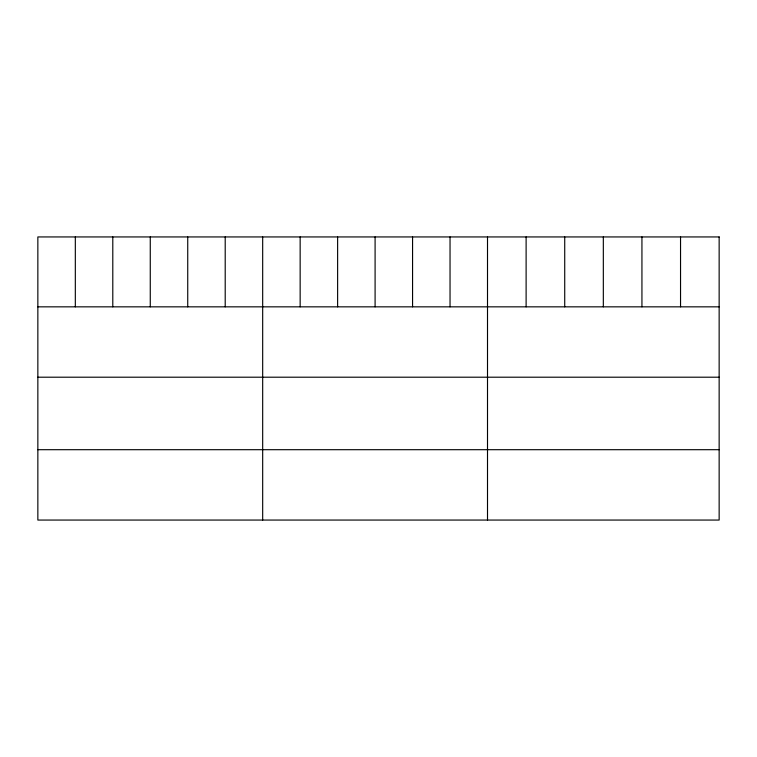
<?xml version="1.0" encoding="UTF-8"?>
<svg xmlns="http://www.w3.org/2000/svg" width="757" height="757" viewBox="0 0 757 757"><rect width="100%" height="100%" fill="white"/><g stroke="black" fill="none" stroke-linecap="round" stroke-linejoin="round"><path stroke-width="1.14" d="M37.85 306.84L719.15 306.84M37.85 377.204L719.15 377.204M37.85 449.696L719.15 449.696M680.543 236.941L680.543 306.84M641.936 236.941L641.936 306.84M603.329 236.941L603.329 306.84M564.722 236.941L564.722 306.84M526.115 236.941L526.115 306.84M487.508 236.941L487.508 520.059M450.037 236.941L450.037 306.84M412.565 236.941L412.565 306.84M375.094 236.941L375.094 306.84M337.622 236.941L337.622 306.84M300.151 236.941L300.151 306.84M262.679 236.941L262.679 520.059M225.208 236.941L225.208 306.84M187.736 236.941L187.736 306.84M150.265 236.941L150.265 306.84M112.793 236.941L112.793 306.84M75.322 236.941L75.322 306.84M719.15 236.941L37.85 236.941L37.85 520.059L719.15 520.059L719.15 236.941"/></g></svg>
